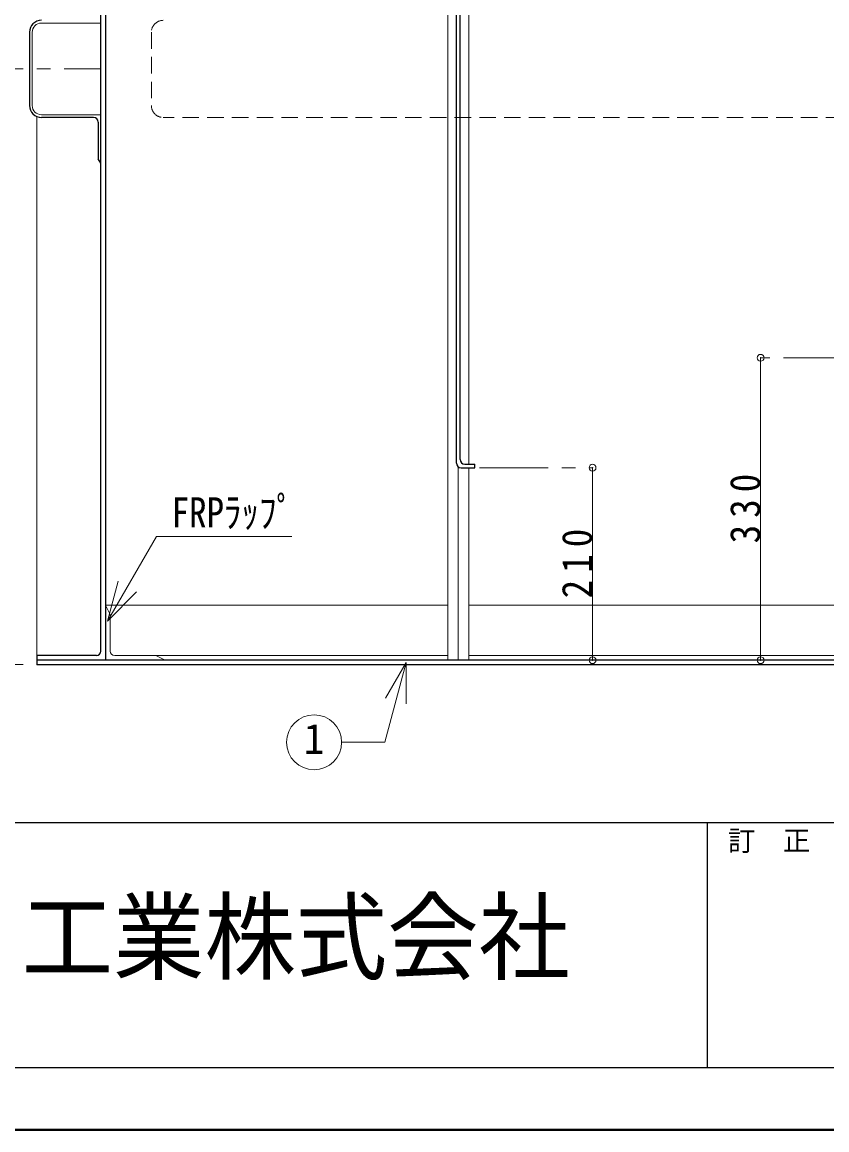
# Model space of a CAD drawing. Units: millimetres, scale not verified. Extents: x -3100 to 2975, y -2083 to 2132.
# Drawn here: x -2501 to -1623, y -2083 to -874 of the extents above; entities that cross this region are included whole.
import ezdxf
from ezdxf.enums import TextEntityAlignment as Align

# ---------------------------------------------------------------- set-up
doc = ezdxf.new("R2010")
doc.units = ezdxf.units.MM
doc.header["$LTSCALE"] = 15
doc.header["$PDMODE"] = 32
doc.header["$PDSIZE"] = 7.5
doc.linetypes.add('CHAIN1', pattern=[8, 5, -1, 1, -1])
doc.linetypes.add('DASHED1', pattern=[1.8, 1.2, -0.6])
doc.layers.add('0-0____1', color=7, linetype='Continuous', lineweight=18)
doc.layers.add('0-E_寸法', color=7, linetype='Continuous')
doc.styles.add('ＭＳ ゴシック', font='')
doc.styles.get('ＭＳ ゴシック').set_extended_font_data('MS Gothic')

msp = doc.modelspace()

# ---------------------------------------------------------------- linework, layer by layer
at = {"layer": '0-0____1'}
for p, q in [((-2036.44, -225.02), (-2036.44, -1570.02)), ((-2013.44, -229.02), (-2013.44, -1356.02)), ((-2479.94, -874.77), (-2414.94, -874.77)), ((-2489.94, -964.77), (-2489.94, -884.77)), ((-2484.94, -1565.02), (-2484.94, -976.77)), ((-2479.94, -974.77), (-2414.94, -974.77)), ((-2013.44, -1360.02), (-2013.44, -1570.02)), ((-2407.79, -1527.4), (-2354.5, -1435.1)), ((-2354.5, -1435.1), (-2206.59, -1435.1)), ((-2407.79, -1527.4), (-2396.14, -1483.93)), ((-2407.79, -1527.4), (-2375.97, -1495.58)), ((-2404.94, -1520.02), (-2409.94, -1510.02)), ((-2404.94, -1560.02), (-2404.94, -1520.02)), ((-2399.94, -1565.02), (-2354.94, -1565.02)), ((-2354.94, -1565.02), (-2344.94, -1570.02)), ((-2081.7, -1572.6), (-2105.02, -1659.65)), ((-2081.7, -1572.6), (-2104.2, -1611.57)), ((-2081.7, -1572.6), (-2081.7, -1617.6)), ((-2152.3, -1659.65), (-2105.02, -1659.65))]:
    msp.add_line(p, q, dxfattribs=at)
at = {"layer": '0-0____1', "color": 5, "lineweight": 25}
for p, q in [((-2026.94, -1355.02), (-2026.94, -230.02)), ((-2022.94, -1351.02), (-2022.94, -234.02)), ((-2414.94, -1560.02), (-2414.94, -538.52)), ((-2409.94, -538.52), (-2409.94, -1570.02)), ((-2492.94, -884.77), (-2492.94, -964.77)), ((-2422.94, -977.77), (-2479.94, -977.77)), ((-2417.94, -982.77), (-2417.94, -1022.77)), ((-2414.94, -1027.77), (-2417.94, -1022.77)), ((-2017.94, -1356.02), (-2006.94, -1356.02)), ((-2484.94, -1565.02), (-2484.94, -1575.02)), ((-2419.94, -1565.02), (-2484.94, -1565.02)), ((-134.94, -1570.02), (-2484.94, -1570.02)), ((-134.94, -1575.02), (-2484.94, -1575.02))]:
    msp.add_line(p, q, dxfattribs=at)
at = {"layer": '0-0____1', "color": 4, "linetype": 'DASHED1', "lineweight": 9}
for p, q in [((-2359.94, -884.77), (-2359.94, -964.77)), ((-1362.94, -977.77), (-2346.94, -977.77))]:
    msp.add_line(p, q, dxfattribs=at)
at = {"layer": '0-0____1', "color": 4, "linetype": 'CHAIN1', "lineweight": 9}
for p, q in [((-2694.94, -924.77), (-2414.94, -924.77)), ((-1594.94, -1240.02), (-1694.94, -1240.02)), ((-2001.94, -1360.02), (-1878.44, -1360.02)), ((-2694.94, -1574.77), (-2489.94, -1574.77))]:
    msp.add_line(p, q, dxfattribs=at)
at = {"layer": '0-0____1', "color": 4, "lineweight": 9}
for p, q in [((-1694.94, -1240.02), (-1694.94, -1570.02)), ((-2024.94, -1359.02), (-2024.94, -1570.02)), ((-1878.44, -1360.02), (-1878.44, -1570.02)), ((-2409.94, -1510.02), (-2036.44, -1510.02)), ((-2013.44, -1510.02), (-1584.94, -1510.02)), ((-2036.44, -1565.02), (-2354.94, -1565.02)), ((-1584.94, -1565.02), (-2013.44, -1565.02))]:
    msp.add_line(p, q, dxfattribs=at)
at = {"layer": '0-0____1', "color": 6, "lineweight": 25}
for p, q in [((-3032.44, -1747.16), (2907.56, -1747.16)), ((-1753.15, -1747.16), (-1753.15, -2015.02)), ((2907.56, -2015.02), (-3032.44, -2015.02))]:
    msp.add_line(p, q, dxfattribs=at)
at = {"layer": '0-0____1', "color": 1, "lineweight": 40}
msp.add_line((2975.06, -2082.52), (-3099.94, -2082.52), dxfattribs=at)
at = {"layer": '0-0____1', "color": 5, "lineweight": 25}
msp.add_lwpolyline([(-2021.94, -1360.02), (-2006.94, -1360.02), (-2006.94, -1356.02)], dxfattribs=at)
at = {"layer": '0-0____1'}
msp.add_circle((-2182.3, -1659.65), 30, dxfattribs=at)
at = {"layer": '0-0____1', "color": 5, "lineweight": 25}
for centre, radius, start, end in [((-2479.94, -884.77), 13, 90, 180), ((-2479.94, -964.77), 13, 180, 270), ((-2422.94, -982.77), 5, 0, 90), ((-2017.94, -1351.02), 5, 180, 270), ((-2021.94, -1355.02), 5, 180, 270), ((-2419.94, -1560.02), 5, 270, 0)]:
    msp.add_arc(centre, radius, start, end, dxfattribs=at)
at = {"layer": '0-0____1'}
for centre, radius, start, end in [((-2479.94, -884.77), 10, 90, 180), ((-2479.94, -964.77), 10, 180, 270), ((-2399.94, -1560.02), 5, 180, 270)]:
    msp.add_arc(centre, radius, start, end, dxfattribs=at)
at = {"layer": '0-0____1', "color": 4, "linetype": 'DASHED1', "lineweight": 9}
for centre, start, end in [((-2346.94, -884.77), 90, 180), ((-2346.94, -964.77), 180, 270)]:
    msp.add_arc(centre, 13, start, end, dxfattribs=at)
at = {"layer": '0-0____1', "color": 4}
for p in [(-1694.94, -1240.02), (-1878.44, -1360.02), (-1878.44, -1570.02), (-1694.94, -1570.02)]:
    msp.add_point(p, dxfattribs=at)

# ---------------------------------------------------------------- texts
at = {"layer": '0-0____1', "style": 'ＭＳ ゴシック'}
for s, height, p in [('1', 32.99, (-2193.55, -1682.15)), ('訂\u3000正', 21.99, (-1730.65, -1784.66))]:
    msp.add_text(s, height=height, dxfattribs=at).set_placement(p, align=Align.BOTTOM_LEFT)
at = {"layer": '0-0____1', "style": 'ＭＳ ゴシック', "width": 0.95}
msp.add_text('工業株式会社', height=76.98, dxfattribs=at).set_placement((-2501.55, -1933.59), align=Align.BOTTOM_LEFT)
at = {"layer": '0-0____1', "char_height": 32.99, "attachment_point": 7, "rotation": 90, "style": 'ＭＳ ゴシック'}
for s, insert in [('\\T1.38;\\W0.9;330', (-1694.94, -1442.52)), ('\\T1.38;\\W0.9;210', (-1878.44, -1502.52))]:
    msp.add_mtext(s, dxfattribs=dict(at, insert=insert))
at = {"layer": '0-E_寸法', "style": 'ＭＳ ゴシック', "width": 0.85}
msp.add_text('FRPﾗｯﾌﾟ', height=32.99, dxfattribs=at).set_placement((-2337.84, -1435.1), align=Align.BOTTOM_LEFT)

doc.saveas('drawing.dxf')
